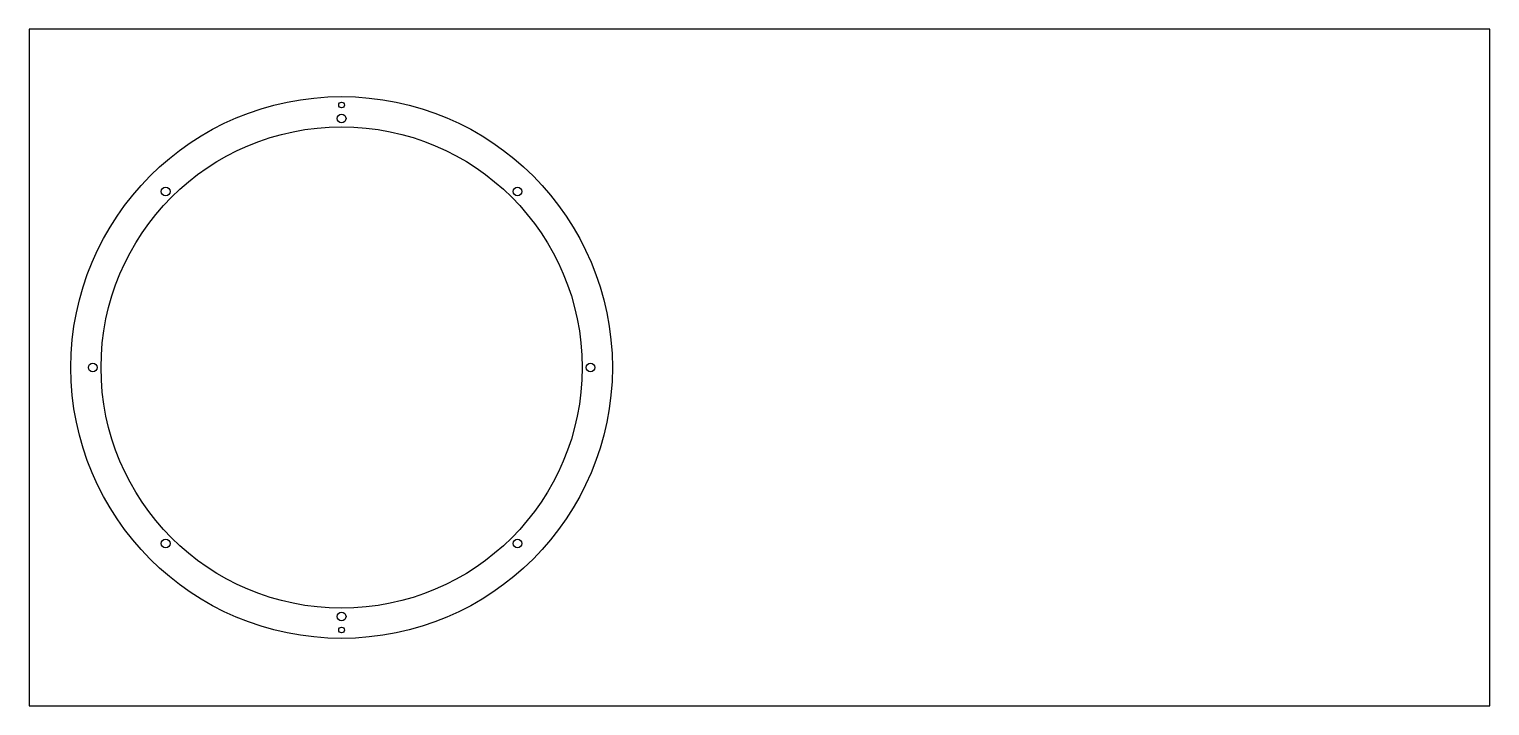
# Model space of a CAD drawing. Header units: millimetres. Extents: x 0 to 1080, y 0 to 500.
import ezdxf

# ---------------------------------------------------------------- set-up
doc = ezdxf.new("R2010")
doc.units = ezdxf.units.MM
for name, color, linetype in [('FORMAT_22', 7, 'Continuous'), ('KIESZEN_Z6_20', 7, 'Continuous'), ('KOLKI_OD_DNA_Z5', 7, 'Continuous'), ('KOSZ_PRZELOT', 7, 'Continuous'), ('OD_DNA_Z4', 7, 'Continuous')]:
    doc.layers.add(name, color=color, linetype=linetype)

msp = doc.modelspace()

# ---------------------------------------------------------------- linework, layer by layer
at = {"layer": 'FORMAT_22'}
msp.add_lwpolyline([(0, 0), (1080, 0), (1080, 500), (0, 500)], close=True, dxfattribs=at)
at = {"layer": 'KIESZEN_Z6_20'}
msp.add_circle((231, 250), 200.2, dxfattribs=at)
at = {"layer": 'KOLKI_OD_DNA_Z5'}
for centre in [(231, 444), (231, 56)]:
    msp.add_circle(centre, 2.1, dxfattribs=at)
at = {"layer": 'KOSZ_PRZELOT'}
msp.add_circle((231, 250), 177.9, dxfattribs=at)
at = {"layer": 'OD_DNA_Z4'}
for centre in [(231, 434), (100.9, 380.1), (361.1, 380.1), (47, 250), (415, 250), (100.9, 119.9), (361.1, 119.9), (231, 66)]:
    msp.add_circle(centre, 3.25, dxfattribs=at)

doc.saveas('drawing.dxf')
